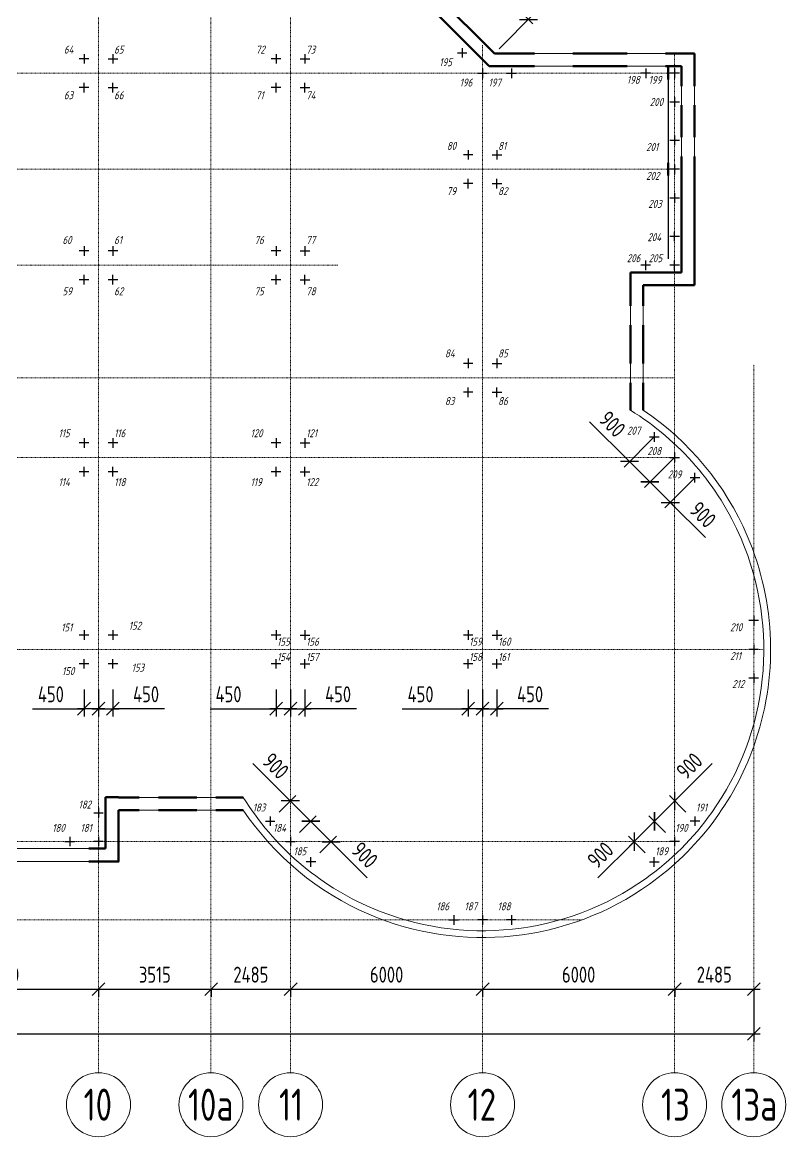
# Model space of a CAD drawing. Header units: millimetres. Extents: x 217525 to 325743, y -20439 to 118252.
# Drawn here: x 221238.3 to 221357.6, y -20115.1 to -19941 of the extents above; entities that cross this region are included whole.
import ezdxf

# ---------------------------------------------------------------- set-up
doc = ezdxf.new("R2010")
doc.units = ezdxf.units.MM
doc.linetypes.add('DASHDOT', pattern=[1, 0.5, -0.25, 0, -0.25])
doc.linetypes.add('K5LT_THIN_INCLUDED_TO_HATCHING', pattern=[0])
for name, color, linetype, lineweight in [('tonkie', 7, 'Continuous', 15), ('ВІСЬ', 197, 'DASHDOT', 15), ('Зовнішня стіна', 32, 'Continuous', 50), ('Колони', 20, 'Continuous', 50), ('Ліфтова шахта', 50, 'Continuous', 30)]:
    doc.layers.add(name, color=color, linetype=linetype, lineweight=lineweight)
doc.styles.add('ГОСТ 2.304', font='CS_Gost2304.shx')
doc.styles.add('РОЗМІР', font='isocpeur.ttf', dxfattribs={"width": 0.75})
doc.dimstyles.new('200', dxfattribs={"dimscale": 100, "dimtxt": 2.5, "dimasz": 2, "dimexe": 1.2, "dimexo": 1, "dimgap": 1, "dimtad": 1, "dimdec": 0, "dimlfac": 2, "dimzin": 0, "dimdsep": 46, "dimtxsty": 'РОЗМІР', "dimblk": 'OBLIQUE', "dimcen": 0.7, "dimdle": 1, "dimadec": 0, "dimazin": 0, "dimtfac": 1, "dimtdec": 0, "dimtix": 1, "dimtofl": 0, "dimtmove": 1, "dimatfit": 3, "dimfxl": 0.18, "dimtolj": 1, "dimtzin": 0, "dimarcsym": 0})

# ---------------------------------------------------------------- blocks, each defined once
blk = doc.blocks.new('_Oblique')
at = {"color": 0, "linetype": 'ByBlock', "lineweight": -2}
blk.add_line((-0.5, -0.5), (0.5, 0.5), dxfattribs=at)
blk = doc.blocks.new('*D1174')
at = {"layer": 'Defpoints', "color": 0, "transparency": 16777216}
for p in [(22649, 2408), (25649, 2408), (25649, 2306)]:
    blk.add_point(p, dxfattribs=at)
at = {"layer": 'tonkie', "color": 0, "lineweight": -2, "transparency": 16777216}
for p, q in [((22549, 2306), (25749, 2306)), ((22649, 2308), (22649, 2186)), ((25649, 2308), (25649, 2186))]:
    blk.add_line(p, q, dxfattribs=at)
at = {"layer": 'tonkie', "color": 0, "lineweight": -2, "transparency": 16777216, "xscale": 200, "yscale": 200, "zscale": 200, "rotation": 180}
blk.add_blockref('_Oblique', (22649, 2306), dxfattribs=at)
at = {"layer": 'tonkie', "color": 0, "lineweight": -2, "transparency": 16777216, "xscale": 200, "yscale": 200, "zscale": 200}
blk.add_blockref('_Oblique', (25649, 2306), dxfattribs=at)
at = {"layer": 'tonkie', "color": 0, "transparency": 16777216, "insert": (24149, 2531), "char_height": 250, "attachment_point": 5, "style": 'РОЗМІР'}
blk.add_mtext('\\A1;6000', dxfattribs=at)
blk = doc.blocks.new('*D1175')
at = {"layer": 'Defpoints', "color": 0, "transparency": 16777216}
for p in [(25649, 2408), (27407, 2408), (27407, 2306)]:
    blk.add_point(p, dxfattribs=at)
at = {"layer": 'tonkie', "color": 0, "lineweight": -2, "transparency": 16777216}
for p, q in [((25549, 2306), (27507, 2306)), ((25649, 2308), (25649, 2186)), ((27407, 2308), (27407, 2186))]:
    blk.add_line(p, q, dxfattribs=at)
at = {"layer": 'tonkie', "color": 0, "lineweight": -2, "transparency": 16777216, "xscale": 200, "yscale": 200, "zscale": 200, "rotation": 180}
blk.add_blockref('_Oblique', (25649, 2306), dxfattribs=at)
at = {"layer": 'tonkie', "color": 0, "lineweight": -2, "transparency": 16777216, "xscale": 200, "yscale": 200, "zscale": 200}
blk.add_blockref('_Oblique', (27407, 2306), dxfattribs=at)
at = {"layer": 'tonkie', "color": 0, "transparency": 16777216, "insert": (26528, 2531), "char_height": 250, "attachment_point": 5, "style": 'РОЗМІР'}
blk.add_mtext('\\A1;3515', dxfattribs=at)
blk = doc.blocks.new('*D1176')
at = {"layer": 'Defpoints', "color": 0, "transparency": 16777216}
for p in [(27407, 2408), (28649, 2408), (28649, 2306)]:
    blk.add_point(p, dxfattribs=at)
at = {"layer": 'tonkie', "color": 0, "lineweight": -2, "transparency": 16777216}
for p, q in [((27307, 2306), (28749, 2306)), ((27407, 2308), (27407, 2186)), ((28649, 2308), (28649, 2186))]:
    blk.add_line(p, q, dxfattribs=at)
at = {"layer": 'tonkie', "color": 0, "lineweight": -2, "transparency": 16777216, "xscale": 200, "yscale": 200, "zscale": 200, "rotation": 180}
blk.add_blockref('_Oblique', (27407, 2306), dxfattribs=at)
at = {"layer": 'tonkie', "color": 0, "lineweight": -2, "transparency": 16777216, "xscale": 200, "yscale": 200, "zscale": 200}
blk.add_blockref('_Oblique', (28649, 2306), dxfattribs=at)
at = {"layer": 'tonkie', "color": 0, "transparency": 16777216, "insert": (28028, 2531), "char_height": 250, "attachment_point": 5, "style": 'РОЗМІР'}
blk.add_mtext('\\A1;2485', dxfattribs=at)
blk = doc.blocks.new('*D1177')
at = {"layer": 'Defpoints', "color": 0, "transparency": 16777216}
for p in [(28649, 2408), (31649, 2396), (31649, 2306)]:
    blk.add_point(p, dxfattribs=at)
at = {"layer": 'tonkie', "color": 0, "lineweight": -2, "transparency": 16777216}
for p, q in [((28549, 2306), (31749, 2306)), ((28649, 2308), (28649, 2186)), ((31649, 2296), (31649, 2186))]:
    blk.add_line(p, q, dxfattribs=at)
at = {"layer": 'tonkie', "color": 0, "lineweight": -2, "transparency": 16777216, "xscale": 200, "yscale": 200, "zscale": 200, "rotation": 180}
blk.add_blockref('_Oblique', (28649, 2306), dxfattribs=at)
at = {"layer": 'tonkie', "color": 0, "lineweight": -2, "transparency": 16777216, "xscale": 200, "yscale": 200, "zscale": 200}
blk.add_blockref('_Oblique', (31649, 2306), dxfattribs=at)
at = {"layer": 'tonkie', "color": 0, "transparency": 16777216, "insert": (30149, 2531), "char_height": 250, "attachment_point": 5, "style": 'РОЗМІР'}
blk.add_mtext('\\A1;6000', dxfattribs=at)
blk = doc.blocks.new('*D1178')
at = {"layer": 'Defpoints', "color": 0, "transparency": 16777216}
for p in [(31649, 2396), (34649, 2412), (34649, 2306)]:
    blk.add_point(p, dxfattribs=at)
at = {"layer": 'tonkie', "color": 0, "lineweight": -2, "transparency": 16777216}
for p, q in [((31549, 2306), (34749, 2306)), ((31649, 2296), (31649, 2186)), ((34649, 2312), (34649, 2186))]:
    blk.add_line(p, q, dxfattribs=at)
at = {"layer": 'tonkie', "color": 0, "lineweight": -2, "transparency": 16777216, "xscale": 200, "yscale": 200, "zscale": 200, "rotation": 180}
blk.add_blockref('_Oblique', (31649, 2306), dxfattribs=at)
at = {"layer": 'tonkie', "color": 0, "lineweight": -2, "transparency": 16777216, "xscale": 200, "yscale": 200, "zscale": 200}
blk.add_blockref('_Oblique', (34649, 2306), dxfattribs=at)
at = {"layer": 'tonkie', "color": 0, "transparency": 16777216, "insert": (33149, 2531), "char_height": 250, "attachment_point": 5, "style": 'РОЗМІР'}
blk.add_mtext('\\A1;6000', dxfattribs=at)
blk = doc.blocks.new('*D1179')
at = {"layer": 'Defpoints', "color": 0, "transparency": 16777216}
for p in [(34649, 2412), (35886, 2412), (35886, 2306)]:
    blk.add_point(p, dxfattribs=at)
at = {"layer": 'tonkie', "color": 0, "lineweight": -2, "transparency": 16777216}
for p, q in [((34549, 2306), (35986, 2306)), ((34649, 2312), (34649, 2186)), ((35886, 2312), (35886, 2186))]:
    blk.add_line(p, q, dxfattribs=at)
at = {"layer": 'tonkie', "color": 0, "lineweight": -2, "transparency": 16777216, "xscale": 200, "yscale": 200, "zscale": 200, "rotation": 180}
blk.add_blockref('_Oblique', (34649, 2306), dxfattribs=at)
at = {"layer": 'tonkie', "color": 0, "lineweight": -2, "transparency": 16777216, "xscale": 200, "yscale": 200, "zscale": 200}
blk.add_blockref('_Oblique', (35886, 2306), dxfattribs=at)
at = {"layer": 'tonkie', "color": 0, "transparency": 16777216, "insert": (35268, 2531), "char_height": 250, "attachment_point": 5, "style": 'РОЗМІР'}
blk.add_mtext('\\A1;2485', dxfattribs=at)
blk = doc.blocks.new('*D1180')
at = {"layer": 'Defpoints', "color": 0, "transparency": 16777216}
for p in [(3649, 2306), (35886, 2306), (35886, 1606)]:
    blk.add_point(p, dxfattribs=at)
at = {"layer": 'tonkie', "color": 0, "lineweight": -2, "transparency": 16777216}
for p, q in [((3649, 2206), (3649, 1486)), ((35886, 2206), (35886, 1486)), ((3549, 1606), (35986, 1606))]:
    blk.add_line(p, q, dxfattribs=at)
at = {"layer": 'tonkie', "color": 0, "lineweight": -2, "transparency": 16777216, "xscale": 200, "yscale": 200, "zscale": 200, "rotation": 180}
blk.add_blockref('_Oblique', (3649, 1606), dxfattribs=at)
at = {"layer": 'tonkie', "color": 0, "lineweight": -2, "transparency": 16777216, "xscale": 200, "yscale": 200, "zscale": 200}
blk.add_blockref('_Oblique', (35886, 1606), dxfattribs=at)
at = {"layer": 'tonkie', "color": 0, "transparency": 16777216, "insert": (19768, 1831), "char_height": 250, "attachment_point": 5, "style": 'РОЗМІР'}
blk.add_mtext('\\A1;64485', dxfattribs=at)
blk = doc.blocks.new('*D1152')
at = {"layer": 'Defpoints', "color": 0, "ltscale": 10, "transparency": 16777216}
for p in [(259607, -28684), (266324, -34341), (265794, -34871)]:
    blk.add_point(p, dxfattribs=at)
at = {"layer": 'tonkie', "color": 0, "lineweight": -2, "ltscale": 10, "transparency": 16777216}
for p, q in [((259678, -28613), (260222, -28069)), ((260066, -28083), (266395, -34412)), ((265865, -34800), (266409, -34256))]:
    blk.add_line(p, q, dxfattribs=at)
at = {"layer": 'tonkie', "color": 0, "lineweight": -2, "ltscale": 10, "transparency": 16777216, "xscale": 200, "yscale": 200, "zscale": 200}
for p, rotation in [((260137, -28154), 135.0000168373661), ((266324, -34341), 315.000016837366)]:
    blk.add_blockref('_Oblique', p, dxfattribs=dict(at, rotation=rotation))
at = {"layer": 'tonkie', "color": 0, "lineweight": 18, "ltscale": 10, "transparency": 16777216, "insert": (263390, -31088), "char_height": 250, "attachment_point": 5, "rotation": 315, "style": 'РОЗМІР'}
blk.add_mtext('\\A1;17499', dxfattribs=at)
blk = doc.blocks.new('*D1194')
at = {"layer": 'Defpoints', "color": 0, "transparency": 16777216}
for p in [(25647, 7087), (25872, 7087), (25872, 6685)]:
    blk.add_point(p, dxfattribs=at)
at = {"layer": 'tonkie', "color": 0, "lineweight": -2, "transparency": 16777216}
for p, q in [((25647, 6987), (25647, 6565)), ((25872, 6987), (25872, 6565)), ((25547, 6685), (25972, 6685)), ((26679, 6685), (25872, 6685))]:
    blk.add_line(p, q, dxfattribs=at)
at = {"layer": 'tonkie', "color": 0, "lineweight": -2, "transparency": 16777216, "xscale": 200, "yscale": 200, "zscale": 200, "rotation": 180}
blk.add_blockref('_Oblique', (25647, 6685), dxfattribs=at)
at = {"layer": 'tonkie', "color": 0, "lineweight": -2, "transparency": 16777216, "xscale": 200, "yscale": 200, "zscale": 200}
blk.add_blockref('_Oblique', (25872, 6685), dxfattribs=at)
at = {"layer": 'tonkie', "color": 0, "transparency": 16777216, "insert": (26391, 6910), "char_height": 250, "attachment_point": 5, "style": 'РОЗМІР'}
blk.add_mtext('\\A1;450', dxfattribs=at)
blk = doc.blocks.new('*D1195')
at = {"layer": 'Defpoints', "color": 0, "transparency": 16777216}
for p in [(25422, 7087), (25647, 7087), (25422, 6685)]:
    blk.add_point(p, dxfattribs=at)
at = {"layer": 'tonkie', "color": 0, "lineweight": -2, "transparency": 16777216}
for p, q in [((25422, 6987), (25422, 6565)), ((25647, 6987), (25647, 6565)), ((24616, 6685), (25422, 6685)), ((25747, 6685), (25322, 6685))]:
    blk.add_line(p, q, dxfattribs=at)
at = {"layer": 'tonkie', "color": 0, "lineweight": -2, "transparency": 16777216, "xscale": 200, "yscale": 200, "zscale": 200, "rotation": 180}
blk.add_blockref('_Oblique', (25422, 6685), dxfattribs=at)
at = {"layer": 'tonkie', "color": 0, "lineweight": -2, "transparency": 16777216, "xscale": 200, "yscale": 200, "zscale": 200}
blk.add_blockref('_Oblique', (25647, 6685), dxfattribs=at)
at = {"layer": 'tonkie', "color": 0, "transparency": 16777216, "insert": (24904, 6910), "char_height": 250, "attachment_point": 5, "style": 'РОЗМІР'}
blk.add_mtext('\\A1;450', dxfattribs=at)
blk = doc.blocks.new('*D1196')
at = {"layer": 'Defpoints', "color": 0, "transparency": 16777216}
for p in [(28647, 7087), (28872, 7087), (28872, 6685)]:
    blk.add_point(p, dxfattribs=at)
at = {"layer": 'tonkie', "color": 0, "lineweight": -2, "transparency": 16777216}
for p, q in [((28647, 6987), (28647, 6565)), ((28872, 6987), (28872, 6565)), ((28547, 6685), (28972, 6685)), ((29679, 6685), (28872, 6685))]:
    blk.add_line(p, q, dxfattribs=at)
at = {"layer": 'tonkie', "color": 0, "lineweight": -2, "transparency": 16777216, "xscale": 200, "yscale": 200, "zscale": 200, "rotation": 180}
blk.add_blockref('_Oblique', (28647, 6685), dxfattribs=at)
at = {"layer": 'tonkie', "color": 0, "lineweight": -2, "transparency": 16777216, "xscale": 200, "yscale": 200, "zscale": 200}
blk.add_blockref('_Oblique', (28872, 6685), dxfattribs=at)
at = {"layer": 'tonkie', "color": 0, "transparency": 16777216, "insert": (29391, 6910), "char_height": 250, "attachment_point": 5, "style": 'РОЗМІР'}
blk.add_mtext('\\A1;450', dxfattribs=at)
blk = doc.blocks.new('*D1197')
at = {"layer": 'Defpoints', "color": 0, "transparency": 16777216}
for p in [(28422, 7087), (28647, 7087), (28422, 6685)]:
    blk.add_point(p, dxfattribs=at)
at = {"layer": 'tonkie', "color": 0, "lineweight": -2, "transparency": 16777216}
for p, q in [((28422, 6987), (28422, 6565)), ((28647, 6987), (28647, 6565)), ((27391, 6685), (28422, 6685)), ((28747, 6685), (28322, 6685))]:
    blk.add_line(p, q, dxfattribs=at)
at = {"layer": 'tonkie', "color": 0, "lineweight": -2, "transparency": 16777216, "xscale": 200, "yscale": 200, "zscale": 200, "rotation": 180}
blk.add_blockref('_Oblique', (28422, 6685), dxfattribs=at)
at = {"layer": 'tonkie', "color": 0, "lineweight": -2, "transparency": 16777216, "xscale": 200, "yscale": 200, "zscale": 200}
blk.add_blockref('_Oblique', (28647, 6685), dxfattribs=at)
at = {"layer": 'tonkie', "color": 0, "transparency": 16777216, "insert": (27679, 6910), "char_height": 250, "attachment_point": 5, "style": 'РОЗМІР'}
blk.add_mtext('\\A1;450', dxfattribs=at)
blk = doc.blocks.new('*D1198')
at = {"layer": 'Defpoints', "color": 0, "transparency": 16777216}
for p in [(31647, 7087), (31872, 7087), (31872, 6685)]:
    blk.add_point(p, dxfattribs=at)
at = {"layer": 'tonkie', "color": 0, "lineweight": -2, "transparency": 16777216}
for p, q in [((31647, 6987), (31647, 6565)), ((31872, 6987), (31872, 6565)), ((31547, 6685), (31972, 6685)), ((32679, 6685), (31872, 6685))]:
    blk.add_line(p, q, dxfattribs=at)
at = {"layer": 'tonkie', "color": 0, "lineweight": -2, "transparency": 16777216, "xscale": 200, "yscale": 200, "zscale": 200, "rotation": 180}
blk.add_blockref('_Oblique', (31647, 6685), dxfattribs=at)
at = {"layer": 'tonkie', "color": 0, "lineweight": -2, "transparency": 16777216, "xscale": 200, "yscale": 200, "zscale": 200}
blk.add_blockref('_Oblique', (31872, 6685), dxfattribs=at)
at = {"layer": 'tonkie', "color": 0, "transparency": 16777216, "insert": (32391, 6910), "char_height": 250, "attachment_point": 5, "style": 'РОЗМІР'}
blk.add_mtext('\\A1;450', dxfattribs=at)
blk = doc.blocks.new('*D1199')
at = {"layer": 'Defpoints', "color": 0, "transparency": 16777216}
for p in [(31422, 7087), (31647, 7087), (31422, 6685)]:
    blk.add_point(p, dxfattribs=at)
at = {"layer": 'tonkie', "color": 0, "lineweight": -2, "transparency": 16777216}
for p, q in [((31422, 6987), (31422, 6565)), ((31647, 6987), (31647, 6565)), ((30391, 6685), (31422, 6685)), ((31747, 6685), (31322, 6685))]:
    blk.add_line(p, q, dxfattribs=at)
at = {"layer": 'tonkie', "color": 0, "lineweight": -2, "transparency": 16777216, "xscale": 200, "yscale": 200, "zscale": 200, "rotation": 180}
blk.add_blockref('_Oblique', (31422, 6685), dxfattribs=at)
at = {"layer": 'tonkie', "color": 0, "lineweight": -2, "transparency": 16777216, "xscale": 200, "yscale": 200, "zscale": 200}
blk.add_blockref('_Oblique', (31647, 6685), dxfattribs=at)
at = {"layer": 'tonkie', "color": 0, "transparency": 16777216, "insert": (30679, 6910), "char_height": 250, "attachment_point": 5, "style": 'РОЗМІР'}
blk.add_mtext('\\A1;450', dxfattribs=at)
blk = doc.blocks.new('*D1204')
at = {"layer": 'Defpoints', "color": 0, "transparency": 16777216}
for p in [(28718, 4681), (29281, 4608), (29036, 4363)]:
    blk.add_point(p, dxfattribs=at)
at = {"layer": 'tonkie', "color": 0, "lineweight": -2, "transparency": 16777216}
for p, q in [((28789, 4752), (29048, 5011)), ((28892, 4997), (29352, 4537)), ((29107, 4434), (29366, 4692)), ((29844, 4044), (29281, 4608))]:
    blk.add_line(p, q, dxfattribs=at)
at = {"layer": 'tonkie', "color": 0, "lineweight": -2, "transparency": 16777216, "xscale": 200, "yscale": 200, "zscale": 200}
for p, rotation in [((28963, 4926), 135.0000000002948), ((29281, 4608), 315.0000000002948)]:
    blk.add_blockref('_Oblique', p, dxfattribs=dict(at, rotation=rotation))
at = {"layer": 'tonkie', "color": 0, "transparency": 16777216, "insert": (29807, 4400), "char_height": 250, "attachment_point": 5, "rotation": 315, "style": 'РОЗМІР'}
blk.add_mtext('\\A1;900', dxfattribs=at)
blk = doc.blocks.new('*D1205')
at = {"layer": 'Defpoints', "color": 0, "transparency": 16777216}
for p in [(28644, 5244), (28400, 4999), (28718, 4681)]:
    blk.add_point(p, dxfattribs=at)
at = {"layer": 'tonkie', "color": 0, "lineweight": -2, "transparency": 16777216}
for p, q in [((28060, 5829), (28644, 5244)), ((28471, 5070), (28729, 5329)), ((29033, 4855), (28574, 5315)), ((28789, 4752), (29048, 5011))]:
    blk.add_line(p, q, dxfattribs=at)
at = {"layer": 'tonkie', "color": 0, "lineweight": -2, "transparency": 16777216, "xscale": 200, "yscale": 200, "zscale": 200}
for p, rotation in [((28644, 5244), 135.0000000002948), ((28963, 4926), 315.0000000002948)]:
    blk.add_blockref('_Oblique', p, dxfattribs=dict(at, rotation=rotation))
at = {"layer": 'tonkie', "color": 0, "transparency": 16777216, "insert": (28416, 5791), "char_height": 250, "attachment_point": 5, "rotation": 315, "style": 'РОЗМІР'}
blk.add_mtext('\\A1;900', dxfattribs=at)
blk = doc.blocks.new('*D1206')
at = {"layer": 'Defpoints', "color": 0, "transparency": 16777216}
for p in [(34014, 4608), (34577, 4681), (34259, 4363)]:
    blk.add_point(p, dxfattribs=at)
at = {"layer": 'tonkie', "color": 0, "lineweight": -2, "transparency": 16777216}
for p, q in [((34403, 4997), (33943, 4537)), ((34506, 4752), (34247, 5011)), ((33451, 4044), (34014, 4608)), ((34188, 4434), (33929, 4692))]:
    blk.add_line(p, q, dxfattribs=at)
at = {"layer": 'tonkie', "color": 0, "lineweight": -2, "transparency": 16777216, "xscale": 200, "yscale": 200, "zscale": 200}
for p, rotation in [((34332, 4926), 44.9999999997052), ((34014, 4608), 224.9999999997052)]:
    blk.add_blockref('_Oblique', p, dxfattribs=dict(at, rotation=rotation))
at = {"layer": 'tonkie', "color": 0, "transparency": 16777216, "insert": (33488, 4400), "char_height": 250, "attachment_point": 5, "rotation": 45, "style": 'РОЗМІР'}
blk.add_mtext('\\A1;900', dxfattribs=at)
blk = doc.blocks.new('*D1207')
at = {"layer": 'Defpoints', "color": 0, "transparency": 16777216}
for p in [(34650, 5244), (34895, 4999), (34577, 4681)]:
    blk.add_point(p, dxfattribs=at)
at = {"layer": 'tonkie', "color": 0, "lineweight": -2, "transparency": 16777216}
for p, q in [((35235, 5829), (34650, 5244)), ((34261, 4855), (34721, 5315)), ((34824, 5070), (34566, 5329)), ((34506, 4752), (34247, 5011))]:
    blk.add_line(p, q, dxfattribs=at)
at = {"layer": 'tonkie', "color": 0, "lineweight": -2, "transparency": 16777216, "xscale": 200, "yscale": 200, "zscale": 200}
for p, rotation in [((34650, 5244), 44.99999999970522), ((34332, 4926), 224.9999999997052)]:
    blk.add_blockref('_Oblique', p, dxfattribs=dict(at, rotation=rotation))
at = {"layer": 'tonkie', "color": 0, "transparency": 16777216, "insert": (34879, 5791), "char_height": 250, "attachment_point": 5, "rotation": 45, "style": 'РОЗМІР'}
blk.add_mtext('\\A1;900', dxfattribs=at)
blk = doc.blocks.new('*D1208')
at = {"layer": 'Defpoints', "color": 0, "transparency": 16777216}
for p in [(34718, 10681), (35036, 10363), (34581, 9907)]:
    blk.add_point(p, dxfattribs=at)
at = {"layer": 'tonkie', "color": 0, "lineweight": -2, "transparency": 16777216}
for p, q in [((34647, 10611), (34178, 10141)), ((34192, 10296), (34651, 9837)), ((34966, 10292), (34496, 9822)), ((35129, 9359), (34581, 9907))]:
    blk.add_line(p, q, dxfattribs=at)
at = {"layer": 'tonkie', "color": 0, "lineweight": -2, "transparency": 16777216, "xscale": 200, "yscale": 200, "zscale": 200}
for p, rotation in [((34262, 10226), 135.0000000002948), ((34581, 9907), 315.0000000002948)]:
    blk.add_blockref('_Oblique', p, dxfattribs=dict(at, rotation=rotation))
at = {"layer": 'tonkie', "color": 0, "transparency": 16777216, "insert": (35091, 9715), "char_height": 250, "attachment_point": 5, "rotation": 315, "style": 'РОЗМІР'}
blk.add_mtext('\\A1;900', dxfattribs=at)
blk = doc.blocks.new('*D1209')
at = {"layer": 'Defpoints', "color": 0, "transparency": 16777216}
for p in [(34400, 10999), (34718, 10681), (33944, 10544)]:
    blk.add_point(p, dxfattribs=at)
at = {"layer": 'tonkie', "color": 0, "lineweight": -2, "transparency": 16777216}
for p, q in [((33320, 11168), (33944, 10544)), ((34329, 10929), (33859, 10459)), ((34333, 10155), (33874, 10614)), ((34647, 10611), (34178, 10141))]:
    blk.add_line(p, q, dxfattribs=at)
at = {"layer": 'tonkie', "color": 0, "lineweight": -2, "transparency": 16777216, "xscale": 200, "yscale": 200, "zscale": 200}
for p, rotation in [((33944, 10544), 135.0000000002948), ((34262, 10226), 315.0000000002948)]:
    blk.add_blockref('_Oblique', p, dxfattribs=dict(at, rotation=rotation))
at = {"layer": 'tonkie', "color": 0, "transparency": 16777216, "insert": (33676, 11130), "char_height": 250, "attachment_point": 5, "rotation": 315, "style": 'РОЗМІР'}
blk.add_mtext('\\A1;900', dxfattribs=at)
blk = doc.blocks.new('A$C73322EC5')
at = {"color": 2}
for p, q in [((25422.43, 16910.55), (25422.43, 16760.55)), ((25872.43, 16910.55), (25872.43, 16760.55)), ((28422.43, 16910.55), (28422.43, 16760.55)), ((28872.43, 16910.55), (28872.43, 16760.55)), ((31254.23, 16928.75), (31404.23, 16928.75)), ((31329.23, 17003.75), (31329.23, 16853.75)), ((25497.43, 16835.55), (25347.43, 16835.55)), ((25797.43, 16835.55), (25947.43, 16835.55)), ((28497.43, 16835.55), (28347.43, 16835.55)), ((28797.43, 16835.55), (28947.43, 16835.55)), ((31572.43, 16610.55), (31722.43, 16610.55)), ((31647.43, 16685.55), (31647.43, 16535.55)), ((32022.43, 16610.55), (32172.43, 16610.55)), ((32097.43, 16685.55), (32097.43, 16535.55)), ((34272.43, 16610.55), (34122.43, 16610.55)), ((34197.43, 16685.55), (34197.43, 16535.55)), ((34722.43, 16610.55), (34572.43, 16610.55)), ((34647.43, 16685.55), (34647.43, 16535.55)), ((25497.43, 16385.55), (25347.43, 16385.55)), ((25422.43, 16310.55), (25422.43, 16460.55)), ((25797.43, 16385.55), (25947.43, 16385.55)), ((25872.43, 16310.55), (25872.43, 16460.55)), ((28497.43, 16385.55), (28347.43, 16385.55)), ((28422.43, 16310.55), (28422.43, 16460.55)), ((28797.43, 16385.55), (28947.43, 16385.55)), ((28872.43, 16310.55), (28872.43, 16460.55)), ((34647.43, 16235.55), (34647.43, 16085.55)), ((34722.43, 16160.55), (34572.43, 16160.55)), ((34722.43, 15560.55), (34572.43, 15560.55)), ((34647.43, 15635.55), (34647.43, 15485.55)), ((31497.43, 15335.55), (31347.43, 15335.55)), ((31422.43, 15410.55), (31422.43, 15260.55)), ((31797.43, 15335.55), (31947.43, 15335.55)), ((31872.43, 15410.55), (31872.43, 15260.55)), ((34647.43, 15185.55), (34647.43, 15035.55)), ((34722.43, 15110.55), (34572.43, 15110.55)), ((31497.43, 14885.55), (31347.43, 14885.55)), ((31422.43, 14810.55), (31422.43, 14960.55)), ((31797.43, 14885.55), (31947.43, 14885.55)), ((31872.43, 14810.55), (31872.43, 14960.55)), ((34722.43, 14660.55), (34572.43, 14660.55)), ((34647.43, 14735.55), (34647.43, 14585.55)), ((34647.43, 13985.55), (34647.43, 14135.55)), ((34722.43, 14060.55), (34572.43, 14060.55)), ((25497.43, 13835.55), (25347.43, 13835.55)), ((25422.43, 13910.55), (25422.43, 13760.55)), ((25947.43, 13835.55), (25797.43, 13835.55)), ((25872.43, 13910.55), (25872.43, 13760.55)), ((28497.43, 13835.55), (28347.43, 13835.55)), ((28422.43, 13910.55), (28422.43, 13760.55)), ((28797.43, 13835.55), (28947.43, 13835.55)), ((28872.43, 13910.55), (28872.43, 13760.55)), ((34272.43, 13610.55), (34122.43, 13610.55)), ((34197.43, 13535.55), (34197.43, 13685.55)), ((34722.43, 13610.55), (34572.43, 13610.55)), ((34647.43, 13535.55), (34647.43, 13685.55)), ((25422.43, 13310.55), (25422.43, 13460.55)), ((25872.43, 13310.55), (25872.43, 13460.55)), ((28422.43, 13310.55), (28422.43, 13460.55)), ((28872.43, 13310.55), (28872.43, 13460.55)), ((25497.43, 13385.55), (25347.43, 13385.55)), ((25947.43, 13385.55), (25797.43, 13385.55)), ((28497.43, 13385.55), (28347.43, 13385.55)), ((28797.43, 13385.55), (28947.43, 13385.55)), ((31497.43, 12078.19), (31347.43, 12078.19)), ((31422.43, 12153.19), (31422.43, 12003.19)), ((31797.43, 12078.19), (31947.43, 12078.19)), ((31872.43, 12153.19), (31872.43, 12003.19)), ((31422.43, 11553.19), (31422.43, 11703.19)), ((31872.43, 11553.19), (31872.43, 11703.19)), ((31497.43, 11628.19), (31347.43, 11628.19)), ((31797.43, 11628.19), (31947.43, 11628.19)), ((34329.23, 11003.75), (34329.23, 10853.75)), ((25497.43, 10835.55), (25347.43, 10835.55)), ((25422.43, 10910.55), (25422.43, 10760.55)), ((25947.43, 10835.55), (25797.43, 10835.55)), ((25872.43, 10910.55), (25872.43, 10760.55)), ((28497.43, 10835.55), (28347.43, 10835.55)), ((28422.43, 10910.55), (28422.43, 10760.55)), ((28797.43, 10835.55), (28947.43, 10835.55)), ((28872.43, 10910.55), (28872.43, 10760.55)), ((34254.23, 10928.75), (34404.23, 10928.75)), ((34647.43, 10685.55), (34647.43, 10535.55)), ((25422.43, 10310.55), (25422.43, 10460.55)), ((25872.43, 10310.55), (25872.43, 10460.55)), ((28422.43, 10310.55), (28422.43, 10460.55)), ((28872.43, 10310.55), (28872.43, 10460.55)), ((34572.43, 10610.55), (34722.43, 10610.55)), ((25497.43, 10385.55), (25347.43, 10385.55)), ((25947.43, 10385.55), (25797.43, 10385.55)), ((28497.43, 10385.55), (28347.43, 10385.55)), ((28797.43, 10385.55), (28947.43, 10385.55)), ((35040.63, 10292.36), (34890.63, 10292.36)), ((34965.63, 10217.36), (34965.63, 10367.36)), ((35958.92, 8060.55), (35808.92, 8060.55)), ((35883.92, 8135.55), (35883.92, 7985.55)), ((25497.43, 7835.55), (25347.43, 7835.55)), ((25422.43, 7910.55), (25422.43, 7760.55)), ((25947.43, 7835.55), (25797.43, 7835.55)), ((25872.43, 7910.55), (25872.43, 7760.55)), ((28497.43, 7835.55), (28347.43, 7835.55)), ((28422.43, 7910.55), (28422.43, 7760.55)), ((28797.43, 7835.55), (28947.43, 7835.55)), ((28872.43, 7910.55), (28872.43, 7760.55)), ((31497.43, 7835.55), (31347.43, 7835.55)), ((31422.43, 7910.55), (31422.43, 7760.55)), ((31797.43, 7835.55), (31947.43, 7835.55)), ((31872.43, 7910.55), (31872.43, 7760.55)), ((35883.92, 7685.55), (35883.92, 7535.55)), ((35958.92, 7610.55), (35808.92, 7610.55)), ((25497.43, 7385.55), (25347.43, 7385.55)), ((25422.43, 7310.55), (25422.43, 7460.55)), ((25947.43, 7385.55), (25797.43, 7385.55)), ((25872.43, 7310.55), (25872.43, 7460.55)), ((28497.43, 7385.55), (28347.43, 7385.55)), ((28422.43, 7310.55), (28422.43, 7460.55)), ((28797.43, 7385.55), (28947.43, 7385.55)), ((28872.43, 7310.55), (28872.43, 7460.55)), ((31497.43, 7385.55), (31347.43, 7385.55)), ((31422.43, 7310.55), (31422.43, 7460.55)), ((31797.43, 7385.55), (31947.43, 7385.55)), ((31872.43, 7310.55), (31872.43, 7460.55)), ((35958.92, 7160.55), (35808.92, 7160.55)), ((35883.92, 7235.55), (35883.92, 7085.55)), ((25572.43, 5060.55), (25722.43, 5060.55)), ((25647.43, 5135.55), (25647.43, 4985.55)), ((28254.23, 4928.75), (28404.23, 4928.75)), ((28329.23, 5003.75), (28329.23, 4853.75)), ((35040.63, 4928.75), (34890.63, 4928.75)), ((34965.63, 5003.75), (34965.63, 4853.75)), ((25122.43, 4610.55), (25272.43, 4610.55)), ((25197.43, 4685.55), (25197.43, 4535.55)), ((25722.43, 4610.55), (25572.43, 4610.55)), ((25647.43, 4685.55), (25647.43, 4535.55)), ((28572.43, 4610.55), (28722.43, 4610.55)), ((28647.43, 4685.55), (28647.43, 4535.55)), ((34722.43, 4610.55), (34572.43, 4610.55)), ((34647.43, 4685.55), (34647.43, 4535.55)), ((28965.63, 4217.36), (28965.63, 4367.36)), ((34329.23, 4217.36), (34329.23, 4367.36)), ((29040.63, 4292.36), (28890.63, 4292.36)), ((34254.23, 4292.36), (34404.23, 4292.36)), ((31122.43, 3385.66), (31272.43, 3385.66)), ((31197.43, 3460.66), (31197.43, 3310.66)), ((31722.43, 3385.66), (31572.43, 3385.66)), ((31647.43, 3460.66), (31647.43, 3310.66)), ((32172.43, 3385.66), (32022.43, 3385.66)), ((32097.43, 3460.66), (32097.43, 3310.66))]:
    blk.add_line(p, q, dxfattribs=at)
at = {"layer": 'tonkie', "color": 0}
for p, q in [((32457.43, 16920.55), (33057.43, 16920.55)), ((33907.43, 16920.55), (34507.43, 16920.55)), ((33057.43, 16720.55), (32457.43, 16720.55)), ((33907.43, 16720.55), (34507.43, 16720.55)), ((34957.43, 13300.55), (34757.43, 13300.55)), ((25757.43, 5100.55), (25757.4, 5100.55)), ((25957.43, 4325.55), (25957.43, 4290.55)), ((25957.43, 4290.55), (25964.93, 4290.55)), ((25964.93, 4290.55), (25964.93, 4325.55))]:
    blk.add_line(p, q, dxfattribs=at)
at = {"layer": 'tonkie', "color": 0, "linetype": 'K5LT_THIN_INCLUDED_TO_HATCHING'}
for p, q in [((32457.43, 16920.55), (33057.43, 16920.55)), ((33907.43, 16920.55), (34507.43, 16920.55)), ((32457.43, 16720.55), (33057.43, 16720.55)), ((33907.43, 16720.55), (34507.43, 16720.55)), ((34757.43, 16110.55), (34757.43, 16410.55)), ((34957.43, 16110.55), (34957.43, 16410.55)), ((34757.43, 15310.55), (34757.43, 15610.55)), ((34957.43, 15310.55), (34957.43, 15610.55)), ((33957.43, 12675.55), (33957.43, 12975.55)), ((34157.43, 12675.55), (34157.43, 12975.55)), ((33957.43, 11775.55), (33957.43, 12075.55)), ((34157.43, 11775.55), (34157.43, 12075.55)), ((26282.43, 5300.55), (26582.43, 5300.55)), ((27182.43, 5300.55), (27482.43, 5300.55)), ((26282.43, 5100.55), (26582.43, 5100.55)), ((27182.43, 5100.55), (27482.43, 5100.55)), ((24297.43, 4500.55), (25497.43, 4500.55)), ((24297.43, 4300.55), (25497.43, 4300.55))]:
    blk.add_line(p, q, dxfattribs=at)
at = {"layer": 'tonkie', "color": 0}
for centre, radius, start, end in [((31647.43, 7610.55), 4394.06, 23.218378, 58.283984), ((31645.36, 7612.63), 4501.86, 23.184094, 56.081852), ((31647.43, 7610.55), 4394.06, 324.59644, 23.218378), ((31645.36, 7612.63), 4501.86, 340.307341, 23.184094), ((31645.36, 7612.63), 4501.86, 305.409923, 340.307341), ((31647.43, 7610.55), 4394.06, 211.716016, 246.781622), ((31645.36, 7612.63), 4501.86, 213.918148, 246.815906), ((31647.43, 7610.55), 4394.06, 305.40356, 324.59644), ((31647.43, 7610.55), 4394.06, 246.781622, 305.40356), ((31645.36, 7612.63), 4501.86, 246.815906, 305.409923), ((25647.43, 500), 500, 0, 359.999994), ((27404.79, 500.02), 500, 0, 359.999994), ((28647.43, 500), 500, 0, 359.999994), ((31647.43, 500), 500, 0, 359.999994), ((34647.43, 500), 500, 0, 359.999994), ((35883.92, 500), 500, 0, 359.999994)]:
    blk.add_arc(centre, radius, start, end, dxfattribs=at)
at = {"layer": 'ВІСЬ', "color": 0, "ltscale": 10}
for p, q in [((25647.43, 1000), (25647.43, 23157.32)), ((27404.79, 1000.02), (27404.79, 21982.82)), ((28647.43, 1000), (28647.43, 20048.96)), ((31647.43, 1000), (31647.43, 17048.96)), ((34647.43, 1000), (34647.43, 16920.55)), ((34647.43, 16610.55), (1000, 16610.55)), ((34647.43, 15110.55), (1000, 15110.55)), ((29387.81, 13610.55), (1000, 13610.55)), ((35883.92, 1000), (35883.92, 12061.21)), ((34647.43, 11853.19), (1000, 11853.19)), ((34647.43, 10610.55), (1000, 10610.55)), ((36019.58, 7610.55), (1000, 7610.55)), ((34647.43, 4610.55), (1000, 4610.55)), ((33194.39, 3385.66), (1000, 3385.66))]:
    blk.add_line(p, q, dxfattribs=at)
at = {"layer": 'Зовнішня стіна', "color": 0}
for p, q in [((25647.43, 23107.54), (31834.41, 16920.55)), ((31751.57, 16720.55), (25647.43, 22824.69)), ((31834.41, 16920.55), (31857.43, 16920.55)), ((31857.43, 16920.55), (32457.43, 16920.55)), ((33057.43, 16920.55), (33907.43, 16920.55)), ((34507.43, 16920.55), (34957.43, 16920.55)), ((34957.43, 16920.55), (34957.43, 16410.55)), ((31857.43, 16720.55), (31751.57, 16720.55)), ((31857.43, 16720.55), (32457.43, 16720.55)), ((33907.43, 16720.55), (33057.43, 16720.55)), ((34757.43, 16720.55), (34507.43, 16720.55)), ((34757.43, 16410.55), (34757.43, 16720.55)), ((34757.43, 15610.55), (34757.43, 16110.55)), ((34957.43, 16110.55), (34957.43, 15610.55)), ((34757.43, 13500.55), (34757.43, 15310.55)), ((34957.43, 15310.55), (34957.43, 13300.55)), ((33957.43, 12975.55), (33957.43, 13500.55)), ((33957.43, 13500.55), (34757.43, 13500.55)), ((34957.43, 13500.55), (34957.43, 13300.55)), ((33957.43, 13275.69), (33957.43, 12981.43)), ((34157.43, 13300.55), (34157.43, 12975.55)), ((34957.43, 13300.55), (34157.43, 13300.55)), ((33957.43, 12075.55), (33957.43, 12675.55)), ((34157.43, 12675.55), (34157.43, 12075.55)), ((33957.43, 11348.43), (33957.43, 11775.55)), ((34157.43, 11775.55), (34157.43, 11348.43)), ((25757.43, 4500.55), (25757.43, 5300.75)), ((25757.43, 5300.75), (25957.43, 5300.75)), ((25957.43, 5300.55), (26282.43, 5300.55)), ((26582.43, 5300.55), (27182.43, 5300.55)), ((27482.43, 5300.55), (27909.56, 5300.55)), ((26282.43, 5100.55), (25957.43, 5100.55)), ((25957.43, 5100.55), (25957.43, 4300.55)), ((27182.43, 5100.55), (26582.43, 5100.55)), ((27909.56, 5100.55), (27482.43, 5100.55)), ((25497.43, 4500.55), (25757.43, 4500.55)), ((25957.43, 4300.55), (25497.43, 4300.55)), ((25957.43, 4300.55), (25757.43, 4300.55))]:
    blk.add_line(p, q, dxfattribs=at)
at = {"layer": 'Колони', "color": 0}
for p, q in [((34547.43, 16710.55), (34547.43, 16510.55)), ((34547.43, 15210.55), (34547.43, 15010.55))]:
    blk.add_line(p, q, dxfattribs=at)
at = {"layer": 'Ліфтова шахта', "color": 0}
for p, q in [((34547.43, 16510.55), (34547.43, 15210.55)), ((34547.43, 15010.55), (34547.43, 13710.55))]:
    blk.add_line(p, q, dxfattribs=at)
at = {"color": 7, "linetype": 'Continuous', "style": 'ГОСТ 2.304', "oblique": 15}
for s, p in [('64', (25106.07, 16916.86)), ('65', (25891, 16916.86)), ('72', (28106.07, 16916.86)), ('73', (28891, 16916.86)), ('195', (30970.9, 16720.4)), ('198', (33901.03, 16444.57)), ('199', (34242.16, 16444.57)), ('196', (31289.1, 16402.2)), ('197', (31739.1, 16402.2)), ('63', (25106.07, 16203.69)), ('66', (25891, 16203.69)), ('71', (28106.07, 16203.69)), ('74', (28891, 16203.69)), ('200', (34260.36, 16099.37)), ('80', (31088.07, 15412.65)), ('81', (31891, 15412.65)), ('201', (34202.83, 15394.57)), ('202', (34202.83, 14944.57)), ('79', (31088.07, 14706.25)), ('82', (31891, 14706.25)), ('203', (34235.58, 14507.38)), ('204', (34223.39, 13987.05)), ('60', (25084, 13942.74)), ('61', (25891, 13942.74)), ('76', (28084, 13942.74)), ('77', (28891, 13942.74)), ('206', (33901.03, 13658.77)), ('205', (34242.16, 13658.77)), ('59', (25084, 13142.28)), ('62', (25891, 13142.28)), ('75', (28084, 13142.28)), ('78', (28891, 13142.28)), ('84', (31059.78, 12172.23)), ('85', (31891, 12172.23)), ('83', (31059.78, 11427.34)), ('86', (31891, 11427.34)), ('115', (25021.89, 10925.11)), ('116', (25891, 10925.11)), ('120', (28021.89, 10925.11)), ('121', (28891, 10925.11)), ('207', (33904.69, 10965.3)), ('208', (34222.89, 10647.1)), ('114', (25021.89, 10161.76)), ('118', (25891, 10161.76)), ('119', (28021.89, 10161.76)), ('122', (28891, 10161.76)), ('209', (34541.09, 10282.05)), ('151', (25063.31, 7892.08)), ('152', (26119.36, 7918.68)), ('210', (35514.47, 7894.57)), ('155', (28437.24, 7669.57)), ('156', (28891, 7669.57)), ('159', (31437.24, 7669.57)), ('160', (31891, 7669.57)), ('154', (28437.24, 7431.71)), ('157', (28891, 7431.71)), ('158', (31437.24, 7431.71)), ('161', (31891, 7431.71)), ('211', (35514.47, 7444.57)), ('150', (25076.46, 7209.77)), ('153', (26164.43, 7263.64)), ('212', (35547.22, 7007.38)), ('182', (25334.57, 5125.7)), ('183', (28056.53, 5079.05)), ('191', (34980.03, 5079.05)), ('180', (24924.73, 4760.85)), ('181', (25364.77, 4760.85)), ('184', (28374.73, 4760.85)), ('190', (34657.63, 4760.85)), ('185', (28692.93, 4395.8)), ('189', (34343.63, 4395.8)), ('186', (30924.73, 3535.96)), ('187', (31364.77, 3535.96)), ('188', (31881.16, 3535.96))]:
    blk.add_text(s, height=125, dxfattribs=at).set_placement(p)
at = {"layer": 'tonkie', "color": 0, "style": 'РОЗМІР', "width": 0.75}
for s, p in [('10', (25414.99, 250.12)), ('10а', (27045.43, 250.13)), ('11', (28467.9, 250.12)), ('12', (31414.99, 250.12)), ('13', (34434.83, 250.12)), ('13а', (35533.58, 250.12))]:
    blk.add_text(s, height=500, dxfattribs=at).set_placement(p)
at = {"layer": 'tonkie', "color": 0, "lineweight": 18, "ltscale": 10}
dim = blk.add_aligned_dim(p1=(25647.43, 23107.54), p2=(31834.41, 16920.55), distance=749.71, dimstyle='200', dxfattribs=at)
dim.commit()
dim.dimension.update_dxf_attribs({"geometry": '*D1152', "text_midpoint": (29430.15, 20703.27), "insert": (-233959.49, 51791.64)})
at = {"layer": 'tonkie', "color": 0}
for base, p1, p2, angle, picture, middle in [((33944.21, 10543.74), (34718.14, 10681.26), (34399.94, 10999.46), 135, '*D1209', (33298.46, 10752.3)), ((34580.61, 9907.34), (34718.14, 10681.26), (35036.34, 10363.07), 315, '*D1208', (34870.37, 9493.73)), ((25422.43, 6684.87), (25647.43, 7086.63), (25422.43, 7086.63), 180, '*D1195', (24903.54, 6558.4)), ((28422.43, 6684.87), (28647.43, 7086.63), (28422.43, 7086.63), 180, '*D1197', (27678.54, 6558.4)), ((31422.43, 6684.87), (31647.43, 7086.63), (31422.43, 7086.63), 180, '*D1199', (30678.54, 6558.4)), ((28644.48, 5244), (28718.14, 4681.26), (28399.94, 4999.46), 135, '*D1205', (28192.61, 5567.86)), ((34650.38, 5244), (34576.72, 4681.26), (34894.92, 4999.46), 45, '*D1207', (35102.25, 5567.86)), ((34013.98, 4607.6), (34576.72, 4681.26), (34258.52, 4363.07), 225, '*D1206', (33672.35, 4215.62)), ((29280.87, 4607.6), (28718.14, 4681.26), (29036.34, 4363.07), 315, '*D1204', (29622.51, 4215.62))]:
    dim = blk.add_linear_dim(base=base, p1=p1, p2=p2, angle=angle, dimstyle='200', dxfattribs=at)
    dim.commit()
    dim.dimension.update_dxf_attribs({"geometry": picture, "text_midpoint": middle, "dimtype": 160})
for base, p1, p2, picture, middle in [((25872.43, 6684.87), (25647.43, 7086.63), (25872.43, 7086.63), '*D1194', (26391.32, 6558.4)), ((28872.43, 6684.87), (28647.43, 7086.63), (28872.43, 7086.63), '*D1196', (29391.32, 6558.4)), ((31872.43, 6684.87), (31647.43, 7086.63), (31872.43, 7086.63), '*D1198', (32391.32, 6558.4))]:
    dim = blk.add_linear_dim(base=base, p1=p1, p2=p2, dimstyle='200', dxfattribs=at)
    dim.commit()
    dim.dimension.update_dxf_attribs({"geometry": picture, "text_midpoint": middle, "dimtype": 160})
for base, p1, p2, picture, middle in [((25649.31, 2306.18), (22649.31, 2407.93), (25649.31, 2407.93), '*D1174', (24149.31, 2531.18)), ((31649.31, 2306.18), (28649.31, 2407.93), (31649.31, 2396.08), '*D1177', (30149.31, 2531.18)), ((34649.31, 2306.18), (31649.31, 2396.08), (34649.31, 2412.39), '*D1178', (33149.31, 2531.18))]:
    dim = blk.add_linear_dim(base=base, p1=p1, p2=p2, dimstyle='200', override={"dimtmove": 1}, dxfattribs=at)
    dim.commit()
    dim.dimension.update_dxf_attribs({"geometry": picture, "text_midpoint": middle})
for base, p1, p2, text, picture, middle in [((27406.67, 2306.18), (25649.31, 2407.93), (27406.67, 2407.93), '3515', '*D1175', (26527.99, 2531.18)), ((28649.31, 2306.18), (27406.67, 2407.93), (28649.31, 2407.93), '2485', '*D1176', (28027.99, 2531.18)), ((35885.8, 2306.18), (34649.31, 2412.39), (35885.8, 2412.39), '2485', '*D1179', (35267.56, 2531.18))]:
    dim = blk.add_linear_dim(base=base, p1=p1, p2=p2, text=text, dimstyle='200', override={"dimtmove": 1}, dxfattribs=at)
    dim.commit()
    dim.dimension.update_dxf_attribs({"geometry": picture, "text_midpoint": middle})
dim = blk.add_linear_dim(base=(35885.8, 1606.18), p1=(3649.31, 2306.18), p2=(35885.8, 2306.18), text='64485', dimstyle='200', dxfattribs=at)
dim.commit()
dim.dimension.update_dxf_attribs({"geometry": '*D1180', "text_midpoint": (19767.56, 1831.18)})

msp = doc.modelspace()

# ---------------------------------------------------------------- block references
at = {"ltscale": 100, "xscale": 0.01, "yscale": 0.01, "zscale": 0.01}
msp.add_blockref('A$C73322EC5', (220993.7682, -20115.1015), dxfattribs=at)

doc.saveas('drawing.dxf')
